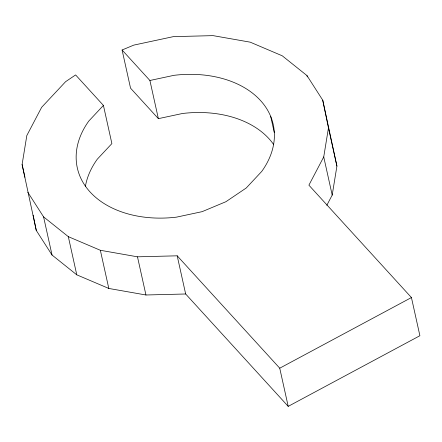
<?xml version="1.0" encoding="UTF-8"?>
<svg xmlns="http://www.w3.org/2000/svg" width="442" height="442" viewBox="0 0 442 442"><rect width="100%" height="100%" fill="white"/><g stroke="black" fill="none" stroke-linecap="round" stroke-linejoin="round"><path stroke-width="0.66" d="M273.703 144.617A100.328 70.195 -12.5 0 0 182.502 113.489L158.369 118.655L130.55 88.168L122.086 49.996L133.782 45.112L173.363 36.636L213.072 35.636L250.211 42.167L282.239 55.797L306.98 75.582L322.743 100.185L328.461 127.926L323.737 156.91L308.897 185.17L411.436 297.549L419.9 335.721L288.201 406.364L185.657 293.985L145.948 294.991L108.815 288.455L76.781 274.83L52.046 255.045L36.277 230.442L22.1 164.529L26.824 135.539L41.664 107.284L65.609 81.676L75.604 74.93L103.422 105.417L111.887 143.589L97.284 159.203A100.328 70.195 -12.5 0 0 85.428 186.209M326.831 205.303L332.196 195.082L336.92 166.098L322.743 100.185M103.422 105.417L88.82 121.025A100.328 70.195 -12.5 0 0 176.518 217.138L202.132 211.657L225.912 201.712L246.244 187.994L261.736 171.424A100.328 70.195 -12.5 0 0 174.037 75.317L149.904 80.483L122.086 49.996M288.201 406.364L279.736 368.192L411.436 297.549M27.813 192.27L43.581 216.867L68.322 236.658L100.351 250.282L137.484 256.819L177.198 255.813L279.736 368.192M328.461 127.926L336.92 166.098M306.98 75.582L307.273 76.919M323.737 156.91L332.196 195.082M270.697 116.434L274.261 132.506M149.904 80.483L158.369 118.655M177.198 255.813L185.657 293.985M137.484 256.819L145.948 294.991M100.351 250.282L108.815 288.455M68.322 236.658L76.781 274.83M43.581 216.867L52.046 255.045M22.1 164.529L24.923 177.253M33.15 215.248L36.277 230.442"/></g></svg>
